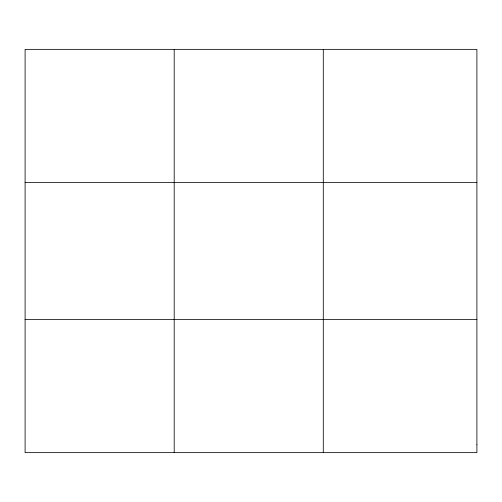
<?xml version="1.0" encoding="UTF-8"?>
<svg xmlns="http://www.w3.org/2000/svg" width="502" height="502" viewBox="0 0 502 502"><rect width="100%" height="100%" fill="white"/><g stroke="black" fill="none" stroke-linecap="round" stroke-linejoin="round"><path stroke-width="0.75" d="M174.194 452.641L174.194 49.359M323.288 452.641L323.288 49.359M25.1 182.439L476.9 182.439M25.1 319.561L476.9 319.561M476.9 444.816L476.9 452.641L25.1 452.641L25.1 49.359L476.9 49.359L476.9 444.816"/></g></svg>
